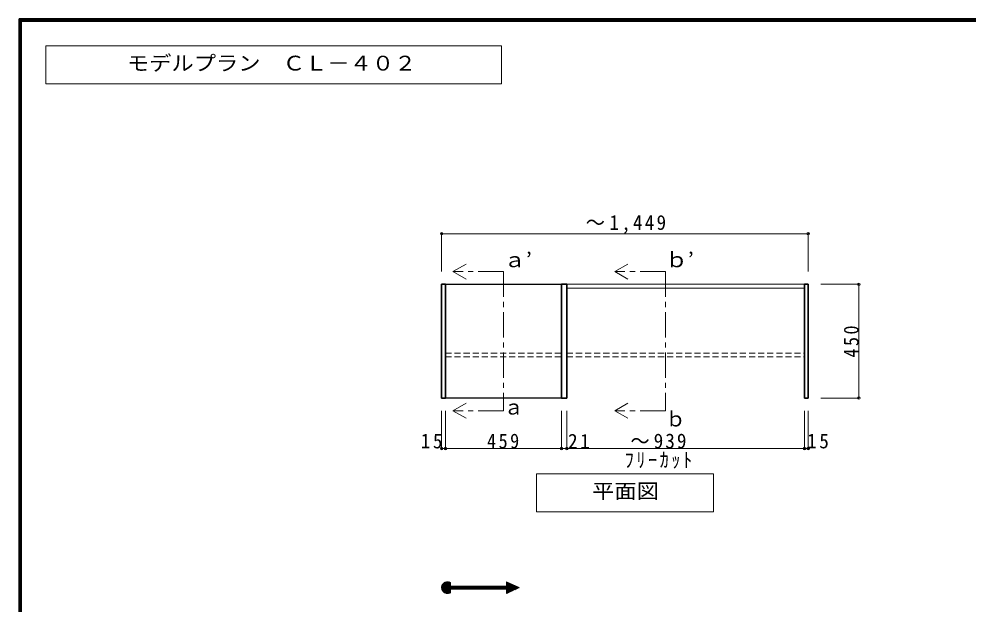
# Model space of a CAD drawing. Units: millimetres at full size, sheet at 1:20; details may follow other scales. Extents: x -3922 to 3878, y -2932 to 2722.
# Drawn here: x -3922 to -167, y 408 to 2722 of the extents above; entities that cross this region are included whole.
import ezdxf
from ezdxf.enums import TextEntityAlignment as Align

# ---------------------------------------------------------------- set-up
doc = ezdxf.new("R2010")
doc.units = ezdxf.units.MM
doc.header["$LTSCALE"] = 20
doc.header["$PDMODE"] = 32
doc.header["$PDSIZE"] = 10
doc.linetypes.add('CHAIN1', pattern=[8, 5, -1, 1, -1])
doc.linetypes.add('DASHED1', pattern=[1.8, 1.2, -0.6])
for name, color, linetype, lineweight in [('0-2_本体', 2, 'Continuous', 35), ('0-3_固定棚', 3, 'Continuous', 25), ('0-6_ﾊﾟｲﾌﾟﾊﾝｶﾞｰ', 4, 'Continuous', 9), ('0-7_桟木・巾木', 2, 'Continuous', 35), ('0-8_引き出し', 3, 'Continuous', 25), ('0-A_文字', 7, 'Continuous', 18), ('0-B_寸法', 7, 'Continuous', 9), ('F-1_枠', 6, 'Continuous', 40)]:
    doc.layers.add(name, color=color, linetype=linetype, lineweight=lineweight)
doc.styles.add('ＭＳ ゴシック', font='')
doc.styles.get('ＭＳ ゴシック').set_extended_font_data('MS Gothic')

msp = doc.modelspace()

# ---------------------------------------------------------------- linework, layer by layer
at = {"layer": '0-2_本体'}
for p, q in [((-2251.53, 1222.73), (-2251.53, 1672.73)), ((-2251.53, 1672.73), (-2236.53, 1672.73)), ((-2236.53, 1222.73), (-2236.53, 1672.73)), ((-1777.53, 1222.73), (-1777.53, 1672.73)), ((-1777.53, 1672.73), (-1756.53, 1672.73)), ((-1756.53, 1222.73), (-1756.53, 1672.73)), ((-817.53, 1222.73), (-817.53, 1672.73)), ((-817.53, 1672.73), (-802.53, 1672.73)), ((-802.53, 1222.73), (-802.53, 1672.73)), ((-2251.53, 1222.73), (-2236.53, 1222.73)), ((-1777.53, 1222.73), (-1756.53, 1222.73)), ((-817.53, 1222.73), (-802.53, 1222.73))]:
    msp.add_line(p, q, dxfattribs=at)
at = {"layer": '0-3_固定棚'}
for p, q in [((-2236.53, 1672.73), (-1777.53, 1672.73)), ((-1777.53, 1222.73), (-2236.53, 1222.73))]:
    msp.add_line(p, q, dxfattribs=at)
at = {"layer": '0-6_ﾊﾟｲﾌﾟﾊﾝｶﾞｰ', "linetype": 'DASHED1'}
for p, q in [((-2236.53, 1400.22), (-1777.53, 1400.22)), ((-1756.53, 1400.22), (-817.53, 1400.22)), ((-2236.53, 1385.24), (-1777.53, 1385.24)), ((-1756.53, 1385.24), (-817.53, 1385.24))]:
    msp.add_line(p, q, dxfattribs=at)
at = {"layer": '0-7_桟木・巾木', "color": 7, "lineweight": 18}
for p, q in [((-1916.53, 1672.73), (-817.53, 1672.73)), ((-1756.53, 1657.73), (-817.53, 1657.73))]:
    msp.add_line(p, q, dxfattribs=at)
at = {"layer": '0-8_引き出し'}
msp.add_line((-1756.53, 1227.73), (-1756.53, 1672.73), dxfattribs=at)
at = {"layer": '0-A_文字'}
for p, q in [((-2207.03, 1722.73), (-2155.07, 1752.73)), ((-1567.03, 1722.73), (-1515.07, 1752.73)), ((-2207.03, 1722.73), (-2155.07, 1692.73)), ((-1567.03, 1722.73), (-1515.07, 1692.73)), ((-2207.03, 1172.73), (-2155.07, 1202.73)), ((-1567.03, 1172.73), (-1515.07, 1202.73)), ((-2207.03, 1172.73), (-2155.07, 1142.73)), ((-1567.03, 1172.73), (-1515.07, 1142.73)), ((-1177.03, 922.73), (-1177.03, 772.73)), ((-1877.03, 772.73), (-1177.03, 772.73)), ((-2251.53, 472.25), (-2227.57, 496.2)), ((-2251.39, 475.22), (-2230.54, 496.06)), ((-2251.34, 469.61), (-2224.93, 496.02)), ((-2250.91, 467.21), (-2222.53, 495.58)), ((-2250.73, 478.71), (-2234.03, 495.4)), ((-2250.28, 465.01), (-2220.34, 494.96)), ((-2249.48, 462.98), (-2218.3, 494.16)), ((-2248.97, 483.29), (-2238.62, 493.65)), ((-2248.54, 461.09), (-2216.42, 493.22)), ((-2247.46, 459.34), (-2216.12, 490.69)), ((-2005.35, 466.7), (-1982.12, 489.93)), ((-2002.52, 466.7), (-1980.19, 489.03)), ((-1995.63, 496.21), (-1944.81, 472.6)), ((-1995.63, 478.49), (-1995.63, 496.21)), ((-1995.63, 493.39), (-1993.7, 495.31)), ((-1995.63, 490.56), (-1991.77, 494.42)), ((-1995.63, 487.73), (-1989.84, 493.52)), ((-1995.63, 484.9), (-1987.91, 492.62)), ((-1995.63, 482.07), (-1985.98, 491.72)), ((-1995.63, 479.25), (-1984.05, 490.83)), ((-2246.26, 457.72), (-2216.12, 487.86)), ((-2244.93, 456.22), (-2216.12, 485.03)), ((-2243.48, 454.84), (-2216.12, 482.21)), ((-2241.91, 453.58), (-2216.12, 479.38)), ((-2240.22, 452.44), (-2214.17, 478.49)), ((-2238.4, 451.44), (-2211.34, 478.49)), ((-2236.43, 450.57), (-2208.51, 478.49)), ((-2234.31, 449.87), (-2205.68, 478.49)), ((-2232.01, 449.34), (-2216.12, 465.23)), ((-2229.48, 449.04), (-2216.12, 462.41)), ((-2226.67, 449.02), (-2216.12, 459.58)), ((-2223.45, 449.41), (-2216.12, 456.75)), ((-2219.5, 450.54), (-2216.12, 453.92)), ((-2216.12, 466.7), (-2216.12, 452.15)), ((-2216.12, 466.7), (-1995.63, 466.7)), ((-2214.65, 466.7), (-2202.86, 478.49)), ((-2211.82, 466.7), (-2200.03, 478.49)), ((-2208.99, 466.7), (-2197.2, 478.49)), ((-2206.17, 466.7), (-2194.37, 478.49)), ((-2203.34, 466.7), (-2191.54, 478.49)), ((-2200.51, 466.7), (-2188.71, 478.49)), ((-2197.68, 466.7), (-2185.89, 478.49)), ((-2194.85, 466.7), (-2183.06, 478.49)), ((-2192.02, 466.7), (-2180.23, 478.49)), ((-2189.19, 466.7), (-2177.4, 478.49)), ((-2186.37, 466.7), (-2174.57, 478.49)), ((-2183.54, 466.7), (-2171.74, 478.49)), ((-2180.71, 466.7), (-2168.92, 478.49)), ((-2177.88, 466.7), (-2166.09, 478.49)), ((-2175.05, 466.7), (-2163.26, 478.49)), ((-2172.22, 466.7), (-2160.43, 478.49)), ((-2169.4, 466.7), (-2157.6, 478.49)), ((-2166.57, 466.7), (-2154.77, 478.49)), ((-2163.74, 466.7), (-2151.94, 478.49)), ((-2160.91, 466.7), (-2149.12, 478.49)), ((-2158.08, 466.7), (-2146.29, 478.49)), ((-2155.25, 466.7), (-2143.46, 478.49)), ((-2152.42, 466.7), (-2140.63, 478.49)), ((-2149.6, 466.7), (-2137.8, 478.49)), ((-2146.77, 466.7), (-2134.97, 478.49)), ((-2143.94, 466.7), (-2132.15, 478.49)), ((-2141.11, 466.7), (-2129.32, 478.49)), ((-2138.28, 466.7), (-2126.49, 478.49)), ((-2135.45, 466.7), (-2123.66, 478.49)), ((-2132.63, 466.7), (-2120.83, 478.49)), ((-2129.8, 466.7), (-2118, 478.49)), ((-2126.97, 466.7), (-2115.18, 478.49)), ((-2124.14, 466.7), (-2112.35, 478.49)), ((-2121.31, 466.7), (-2109.52, 478.49)), ((-2118.48, 466.7), (-2106.69, 478.49)), ((-2115.66, 466.7), (-2103.86, 478.49)), ((-2112.83, 466.7), (-2101.03, 478.49)), ((-2110, 466.7), (-2098.2, 478.49)), ((-2107.17, 466.7), (-2095.38, 478.49)), ((-2104.34, 466.7), (-2092.55, 478.49)), ((-2101.51, 466.7), (-2089.72, 478.49)), ((-2098.68, 466.7), (-2086.89, 478.49)), ((-2095.86, 466.7), (-2084.06, 478.49)), ((-2093.03, 466.7), (-2081.23, 478.49)), ((-2090.2, 466.7), (-2078.41, 478.49)), ((-2087.37, 466.7), (-2075.58, 478.49)), ((-2084.54, 466.7), (-2072.75, 478.49)), ((-2081.71, 466.7), (-2069.92, 478.49)), ((-2078.89, 466.7), (-2067.09, 478.49)), ((-2076.06, 466.7), (-2064.26, 478.49)), ((-2073.23, 466.7), (-2061.44, 478.49)), ((-2070.4, 466.7), (-2058.61, 478.49)), ((-2067.57, 466.7), (-2055.78, 478.49)), ((-2064.74, 466.7), (-2052.95, 478.49)), ((-2061.92, 466.7), (-2050.12, 478.49)), ((-2059.09, 466.7), (-2047.29, 478.49)), ((-2056.26, 466.7), (-2044.46, 478.49)), ((-2053.43, 466.7), (-2041.64, 478.49)), ((-2050.6, 466.7), (-2038.81, 478.49)), ((-2047.77, 466.7), (-2035.98, 478.49)), ((-2044.94, 466.7), (-2033.15, 478.49)), ((-2042.12, 466.7), (-2030.32, 478.49)), ((-2039.29, 466.7), (-2027.49, 478.49)), ((-2036.46, 466.7), (-2024.67, 478.49)), ((-2033.63, 466.7), (-2021.84, 478.49)), ((-2030.8, 466.7), (-2019.01, 478.49)), ((-2027.97, 466.7), (-2016.18, 478.49)), ((-2025.15, 466.7), (-2013.35, 478.49)), ((-2022.32, 466.7), (-2010.52, 478.49)), ((-2019.49, 466.7), (-2007.7, 478.49)), ((-2016.66, 466.7), (-2004.87, 478.49)), ((-2013.83, 466.7), (-2002.04, 478.49)), ((-2011, 466.7), (-1999.21, 478.49)), ((-2008.18, 466.7), (-1996.38, 478.49)), ((-1999.69, 466.7), (-1978.25, 488.13)), ((-1996.86, 466.7), (-1976.32, 487.24)), ((-1995.63, 465.1), (-1974.39, 486.34)), ((-1995.63, 462.27), (-1972.46, 485.44)), ((-1995.63, 459.45), (-1970.53, 484.55)), ((-1995.63, 456.62), (-1968.6, 483.65)), ((-1995.63, 453.79), (-1966.67, 482.75)), ((-1995.63, 450.96), (-1964.74, 481.85)), ((-1995.63, 448.99), (-1944.81, 472.6)), ((-1995.63, 466.7), (-1995.63, 448.99)), ((-1994.04, 449.73), (-1962.81, 480.96)), ((-1988.75, 452.18), (-1960.87, 480.06)), ((-1983.47, 454.64), (-1958.94, 479.16)), ((-1978.19, 457.09), (-1957.01, 478.27)), ((-1972.9, 459.54), (-1955.08, 477.37)), ((-1967.62, 462), (-1953.15, 476.47)), ((-1962.34, 464.45), (-1951.22, 475.57)), ((-1957.06, 466.91), (-1949.29, 474.68)), ((-1951.77, 469.36), (-1947.36, 473.78)), ((-1946.49, 471.82), (-1945.42, 472.88))]:
    msp.add_line(p, q, dxfattribs=at)
at = {"layer": '0-A_文字', "linetype": 'CHAIN1'}
for p, q in [((-2007.03, 1722.73), (-2207.03, 1722.73)), ((-2007.03, 1722.73), (-2007.03, 1172.73)), ((-1367.03, 1722.73), (-1567.03, 1722.73)), ((-1367.03, 1722.73), (-1367.03, 1172.73)), ((-2007.03, 1172.73), (-2207.03, 1172.73)), ((-1367.03, 1172.73), (-1567.03, 1172.73))]:
    msp.add_line(p, q, dxfattribs=at)
at = {"layer": '0-A_文字'}
msp.add_lwpolyline([(-3815.36, 2465.63), (-2015.36, 2465.63), (-2015.36, 2615.63), (-3815.36, 2615.63)], close=True, dxfattribs=at)
for points in [[(-1177.03, 922.73), (-1877.03, 922.73), (-1877.03, 772.73)], [(-2216.12, 493.04), (-2216.12, 478.49), (-1995.63, 478.49)]]:
    msp.add_lwpolyline(points, dxfattribs=at)
msp.add_arc((-2227.92, 472.6), 23.61, 60, 300, dxfattribs=at)
at = {"layer": '0-B_寸法', "color": 4}
for p, q in [((-2251.53, 1872.73), (-2251.53, 1722.73)), ((-2251.53, 1872.73), (-802.53, 1872.73)), ((-802.53, 1872.73), (-802.53, 1722.73)), ((-602.53, 1672.73), (-752.53, 1672.73)), ((-602.53, 1672.73), (-602.53, 1222.73)), ((-602.53, 1222.73), (-752.53, 1222.73)), ((-2251.53, 1022.73), (-2251.53, 1172.73)), ((-2236.53, 1022.73), (-2236.53, 1172.73)), ((-1777.53, 1022.73), (-1777.53, 1172.73)), ((-1756.53, 1022.73), (-1756.53, 1172.73)), ((-817.53, 1022.73), (-817.53, 1172.73)), ((-802.53, 1022.73), (-802.53, 1172.73)), ((-2251.53, 1022.73), (-2236.53, 1022.73)), ((-2236.53, 1022.73), (-1777.53, 1022.73)), ((-1916.53, 1022.73), (-817.53, 1022.73)), ((-1777.53, 1022.73), (-1756.53, 1022.73)), ((-817.53, 1022.73), (-802.53, 1022.73))]:
    msp.add_line(p, q, dxfattribs=at)
at = {"layer": '0-B_寸法'}
for p in [(-2251.53, 1872.73), (-802.53, 1872.73), (-602.53, 1672.73), (-602.53, 1222.73), (-2251.53, 1022.73), (-2236.53, 1022.73), (-1777.53, 1022.73), (-1756.53, 1022.73), (-817.53, 1022.73), (-802.53, 1022.73)]:
    msp.add_point(p, dxfattribs=at)
at = {"layer": 'F-1_枠'}
for p, q in [((-3922.03, 2722.29), (-3922.03, -2864.37)), ((-3922.03, 2722.29), (3877.97, 2722.29)), ((-3922.03, 2718.96), (3877.97, 2718.96)), ((-3922.03, 2715.63), (3877.97, 2715.63)), ((-3918.7, 2722.29), (-3918.7, -2864.37)), ((-3915.36, 2722.29), (-3915.36, -2864.37))]:
    msp.add_line(p, q, dxfattribs=at)

# ---------------------------------------------------------------- texts
at = {"layer": '0-A_文字', "style": 'ＭＳ ゴシック', "width": 1.1}
for s, p in [('モデルプラン\u3000ＣＬ－４０２', (-3495.36, 2500.63)), ('ａ’', (-2007.03, 1722.73)), ('ｂ’', (-1367.03, 1722.73)), ('平面図', (-1657.03, 807.73))]:
    msp.add_text(s, height=58.65, dxfattribs=at).set_placement(p, align=Align.BOTTOM_LEFT)
at = {"layer": '0-A_文字', "style": 'ＭＳ ゴシック'}
for s, p in [('ａ', (-2007.03, 1139.81)), ('ｂ', (-1367.03, 1092.73))]:
    msp.add_text(s, height=58.65, dxfattribs=at).set_placement(p, align=Align.BOTTOM_LEFT)
at = {"layer": '0-B_寸法', "char_height": 58.65, "attachment_point": 7, "style": 'ＭＳ ゴシック'}
for s, insert in [('\\T1.23;\\W0.95;～1,449', (-1682.03, 1872.73)), ('\\T1.27;\\W0.95;15', (-2334.22, 1022.73)), ('\\T1.27;\\W0.9;459', (-2072.03, 1022.73)), ('\\T1.27;\\W0.95;21', (-1751.95, 1022.73)), ('\\T1.21;\\W0.95;～939', (-1505.36, 1022.73)), ('\\T1.27;\\W0.95;15', (-806.96, 1022.73)), ('\\T1.28;\\W0.9;ﾌﾘｰｶｯﾄ', (-1527.86, 943.86))]:
    msp.add_mtext(s, dxfattribs=dict(at, insert=insert))
at = {"layer": '0-B_寸法', "insert": (-602.53, 1382.73), "char_height": 58.65, "attachment_point": 7, "rotation": 90, "style": 'ＭＳ ゴシック'}
msp.add_mtext('\\T1.27;\\W0.9;450', dxfattribs=at)

doc.saveas('drawing.dxf')
